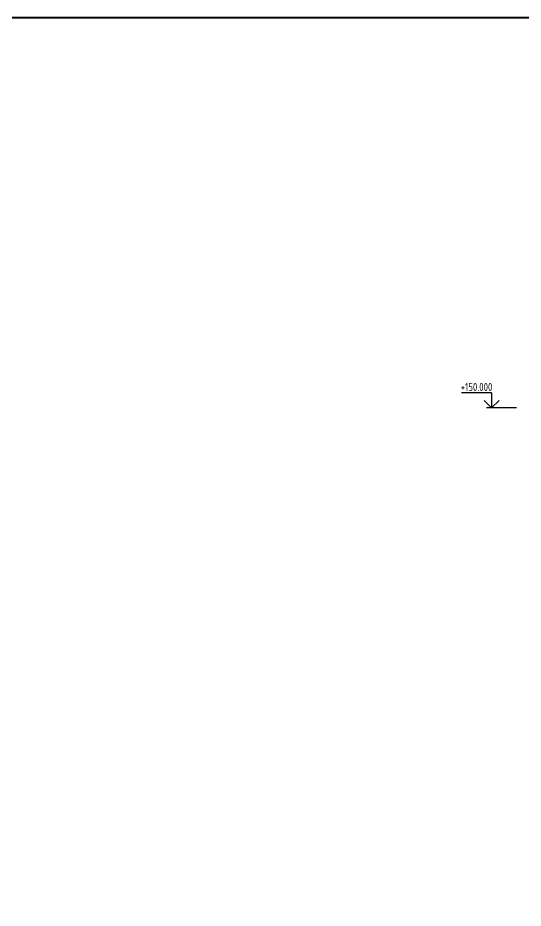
# Model space of a CAD drawing. Extents: x -50000 to 1632000, y -47600 to 308800.
# Drawn here: x 1403440 to 1453963, y 100000 to 189000 of the extents above; entities that cross this region are included whole.
import ezdxf
from ezdxf.enums import TextEntityAlignment as Align

# ---------------------------------------------------------------- set-up
doc = ezdxf.new("R2010")
doc.units = 0
doc.header["$MEASUREMENT"] = 0
doc.layers.add('2', color=7, linetype='Continuous')
doc.styles.get("Standard").update_dxf_attribs({"font": 'isocpeur.ttf'})

msp = doc.modelspace()

# ---------------------------------------------------------------- linework, layer by layer
at = {"layer": '2', "linetype": 'Continuous'}
for p, q in [((1450800, 151500), (1447800, 151500)), ((1450800, 151500), (1450800, 150000)), ((1450800, 150000), (1450050, 150750)), ((1451550, 150750), (1450800, 150000)), ((1453300, 150000), (1450300, 150000))]:
    msp.add_line(p, q, dxfattribs=at)
at = {"layer": '2', "linetype": 'Continuous', "lineweight": 40, "flags": 128}
msp.add_lwpolyline([(1299600, -46600), (1631000, -46600), (1631000, 189000), (1299600, 189000)], close=True, dxfattribs=at)

# ---------------------------------------------------------------- texts
at = {"layer": '2', "width": 0.8}
msp.add_text('+150.000', height=800, dxfattribs=at).set_placement((1449300, 152100), align=Align.MIDDLE_CENTER)

doc.saveas('drawing.dxf')
